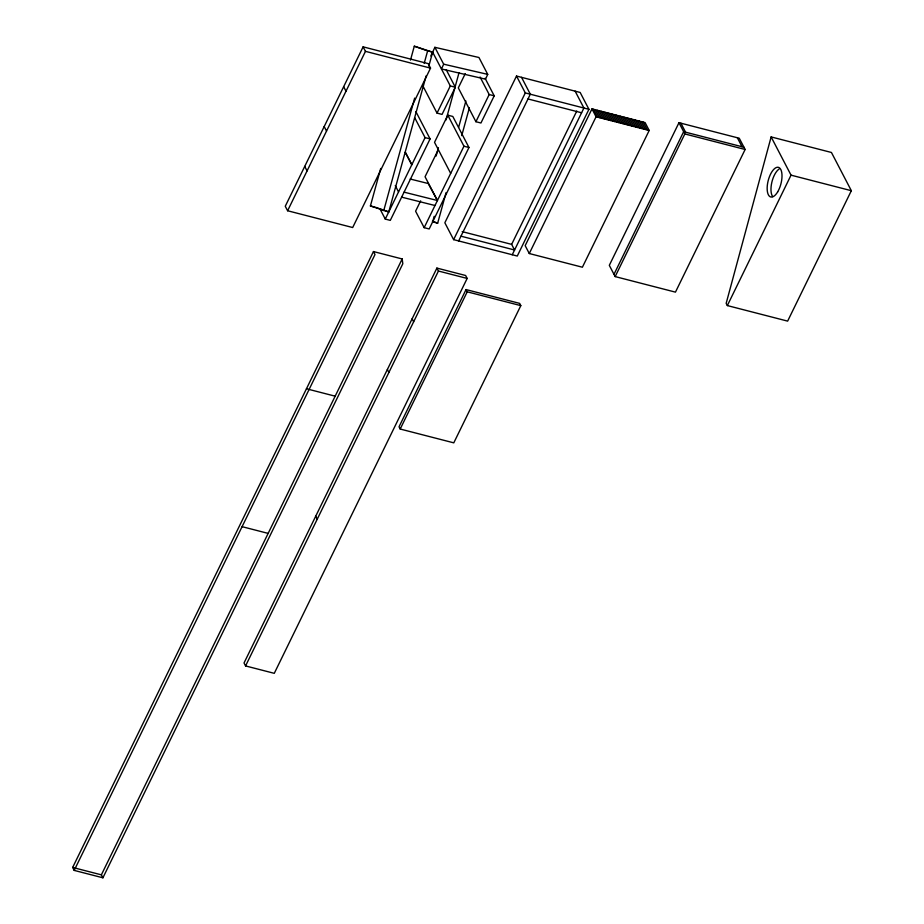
<?xml version="1.0" encoding="UTF-8"?>
<svg xmlns="http://www.w3.org/2000/svg" width="924" height="924" viewBox="0 0 924 924"><rect width="100%" height="100%" fill="white"/><g stroke="black" fill="none" stroke-linecap="round" stroke-linejoin="round"><path stroke-width="1.39" d="M771.136 136.925L726.172 303.338L727.338 305.578L787.641 321.125L851.339 190.702L831.438 152.472L771.136 136.925L791.036 175.156L851.339 190.702M426.16 75.803L388.761 211.942L370.409 205.96L380.711 168.445M410.487 60.095L414.298 46.2L432.651 52.183L450.3 85.932L455.324 87.226L442.053 114.403L437.029 113.109L422.684 85.539M383.737 210.649L414.645 98.117M424.197 63.386L427.627 50.889L414.298 46.2M428.84 66.078L432.651 52.183L434.881 47.32L478.944 57.496L487.722 74.37L485.527 79.152L441.476 68.977L443.67 64.183L434.881 47.32M436.128 156.029L438.426 147.69M446.061 119.912L459.032 72.673M434.199 216.285L432.663 221.841L437.687 223.134L446.084 192.573M458.627 127.373L465.881 100.982M461.734 135.62L469.369 107.831M363.12 46.847L285.262 206.26L287.607 210.753L352.679 227.535L430.538 68.122L428.193 63.629L363.12 46.847L365.465 51.351L430.538 68.122M287.607 210.753L365.465 51.351M430.792 55.983L432.686 52.102L427.627 50.889M415.869 111.585L430.087 138.912L390.298 220.374L385.273 219.08L425.063 137.607L414.714 117.741M437.029 113.109L450.3 85.932M72.661 867.451L373.469 251.559L402.183 258.963L402.818 263.756L102.91 877.8L74.197 870.396L72.661 867.451L101.374 874.843L102.91 877.8M74.197 870.396L375.005 254.516L373.469 251.559M465.257 73.643L458.304 87.884L475.918 121.714L480.942 123.008L494.213 95.83L485.077 78.286M420.639 200.855L415.592 211.215L424.162 227.674L429.186 228.967L468.976 147.505L452.818 116.47L447.793 115.177L434.523 142.342L450.681 173.389M438.311 149.619L425.063 176.75L437.433 200.508L404.077 192.157M101.374 874.843L402.183 258.963M424.162 227.674L463.952 146.211L447.793 115.177M475.918 121.714L489.189 94.537L480.053 76.992M516.516 76.045L444.848 222.776L453.626 239.639L517.278 256.04L588.934 109.321L580.157 92.458L516.516 76.045L525.294 92.92L588.934 109.321M436.902 268.087L244.028 662.982L245.565 665.927L274.278 673.33L467.151 278.436L465.615 275.491L436.902 268.087L438.438 271.032L467.151 278.436M453.626 239.639L525.294 92.92M245.565 665.927L438.438 271.032M458.651 240.933L530.318 94.213L521.54 77.339M466.043 289.57L399.029 426.784L400.196 429.036L453.788 442.85L520.813 305.636L519.646 303.384L466.043 289.57L467.221 291.822L520.813 305.636M400.196 429.036L467.221 291.822M460.972 236.186L514.576 250L511.642 244.375L576.772 111.042M512.254 254.747L583.91 108.027L575.132 91.153M591.972 108.893L525.178 245.657L529.279 253.534L582.397 267.221L649.191 130.457L645.091 122.592L591.972 108.893L596.072 116.77L649.191 130.457M529.279 253.534L596.072 116.77M678.978 122.696L609.309 265.35L615.165 276.588L675.456 292.134L745.125 149.48L739.269 138.242L678.978 122.696L684.834 133.945L745.125 149.48M613.986 274.347L683.656 131.693L743.959 147.228M615.165 276.588L684.834 133.945M727.338 305.578L791.036 175.156M443.67 64.183L487.722 74.37M410.175 179.013L428.239 183.53L437.433 200.508M401.64 197.147L434.985 205.509M527.997 98.96L581.589 112.774M489.189 94.537L494.213 95.83M463.952 146.211L468.976 147.505M425.063 137.607L430.087 138.912M370.409 205.96L374.174 206.93M462.173 231.624L511.642 244.375M306.456 388.773L335.169 396.177M242.169 526.692L268.145 533.391M432.363 221.263L437.687 223.134M375.433 207.253L388.761 211.942M737.352 137.745L742.041 146.743M680.896 123.192L685.573 132.19M643.185 122.095L647.274 129.961M641.268 121.598L645.368 129.475M639.35 121.113L643.451 128.979M637.433 120.617L641.533 128.482M635.527 120.12L639.616 127.997M633.61 119.623L637.71 127.5M631.693 119.138L635.793 127.004M629.775 118.642L633.876 126.507M627.87 118.145L631.958 126.022M625.952 117.66L630.053 125.525M624.035 117.163L628.135 125.029M622.129 116.667L626.218 124.544M620.212 116.17L624.312 124.047M618.295 115.685L622.395 123.55M616.377 115.188L620.478 123.054M614.472 114.692L618.56 122.569M612.554 114.206L616.654 122.072M610.637 113.71L614.737 121.575M608.72 113.213L612.82 121.09M606.814 112.716L610.914 120.594M604.897 112.231L608.997 120.097M602.979 111.735L607.08 119.6M601.074 111.238L605.162 119.115M599.156 110.741L603.256 118.619M597.239 110.256L601.339 118.122M595.322 109.76L599.422 117.637M593.416 109.263L597.505 117.14M446.2 69.693L455.324 87.226M405.347 152.321L411.815 164.738L405.278 152.275M343.659 86.706L345.992 91.199M395.253 185.574L398.544 191.903M379.995 208.94L385.273 219.08M324.185 126.553L326.53 131.046M412.127 318.803L413.663 321.76M304.724 166.401L307.068 170.905M387.364 369.519L388.9 372.476M315.696 516.25L317.232 519.207M772.695 196.604A15.315 6.572 -75.5 0 1 771.829 182.34A15.315 6.572 -75.5 0 1 779.082 169.069M777.685 191.857A15.315 6.572 -75.5 0 0 778.863 167.487A15.315 6.572 -75.5 0 0 767.186 187.122A15.315 6.572 -75.5 0 0 777.685 191.857"/></g></svg>
